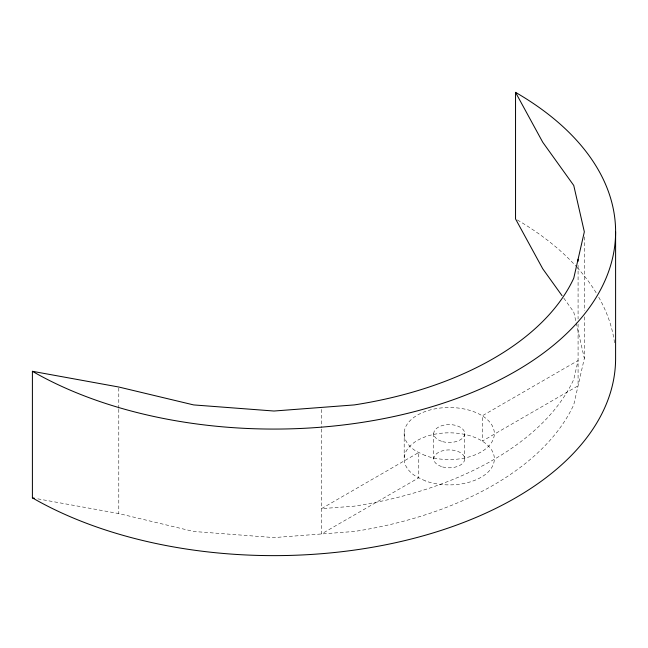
<?xml version="1.0" encoding="UTF-8"?>
<svg xmlns="http://www.w3.org/2000/svg" width="648" height="648" viewBox="0 0 648 648"><rect width="100%" height="100%" fill="white"/><g stroke="black" fill="none" stroke-linecap="round" stroke-linejoin="round"><path stroke-width="0.49" stroke-dasharray="3.24 2.43" d="M584.334 316.88L584.334 358.393L573.755 404.773A310.36 179.188 0 0 1 354.294 531.473L273.966 537.581L193.639 531.473L118.787 513.572L36.369 498.587M563.809 298.153L573.755 312.02L576.007 321.886M576.234 322.874L584.334 358.393M584.334 236.901L584.334 310.805M578.081 265.332L578.081 318.994M578.081 324.057L578.081 385.811L482.274 441.126L482.274 415.814L578.081 360.507L573.755 379.461A310.36 179.188 0 0 1 354.294 506.161L321.465 508.656L418.77 452.482L418.77 477.795L321.465 533.968L321.465 428.676M464.754 433.544L464.754 458.857M433.755 433.544L433.755 458.857M404.19 432.597L404.19 457.909M321.465 409.439L321.465 427.664M118.787 388.031L118.787 408.281M118.787 409.293L118.787 513.572M517.371 219.988A341.634 197.235 0 0 1 576.477 266.749M577.19 267.535A341.634 197.235 0 0 1 596.751 293.779M598.72 297.157A341.634 197.235 0 0 1 614.758 344.558M441.507 441.296L438.291 439.87A15.503 8.951 0 0 1 438.291 427.218A15.503 8.951 0 0 1 460.218 427.218L462.68 429.073A15.503 8.951 0 0 1 460.218 439.87A15.503 8.951 0 0 1 441.507 441.296M441.507 466.609L438.291 465.183A15.503 8.951 0 0 1 438.291 452.531A15.503 8.951 0 0 1 460.218 452.531L462.68 454.378A15.503 8.951 0 0 1 460.218 465.183A15.503 8.951 0 0 1 441.507 466.609M425.307 455.601L416.235 451.275A45.093 26.033 0 0 1 435.383 408.775A45.093 26.033 0 0 1 494.003 436.752A45.093 26.033 0 0 1 425.307 455.601M425.307 480.913L416.235 476.58A45.093 26.033 0 0 1 435.383 434.087A45.093 26.033 0 0 1 494.003 462.065A45.093 26.033 0 0 1 425.307 480.913"/><path stroke-width="0.97" d="M34.385 498.223L32.4 497.867L32.4 371.304L118.787 387.018L193.639 404.919L273.966 411.026L354.294 404.919A310.36 179.188 0 0 0 573.755 278.211L584.334 231.838L573.755 185.458L542.749 142.244L515.541 92.364L515.541 218.927L542.749 268.799L562.059 295.707M615.6 231.838L615.6 358.393A341.634 197.235 0 0 1 404.708 540.618A341.634 197.235 0 0 1 32.4 497.867M578.081 259.257L578.081 261.282M515.541 92.364A341.634 197.235 0 0 1 515.541 371.304A341.634 197.235 0 0 1 32.4 371.304"/></g></svg>
